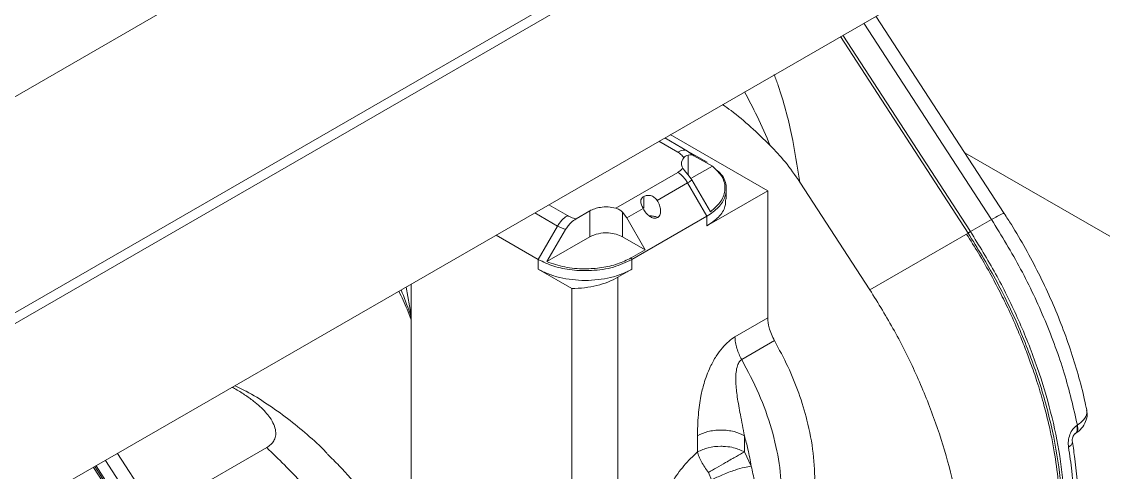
# Model space of a CAD drawing. Header units: millimetres. Extents: x 169 to 14583, y -399 to 10804.
# Drawn here: x 2799.3 to 2962.7, y 7978.8 to 8046.9 of the extents above; entities that cross this region are included whole.
import ezdxf

# ---------------------------------------------------------------- set-up
doc = ezdxf.new("R2010")
doc.units = ezdxf.units.MM
doc.header["$LTSCALE"] = 35

msp = doc.modelspace()

# ---------------------------------------------------------------- linework, layer by layer
at = {"color": 7, "linetype": 'Continuous', "lineweight": 18}
for p, q in [((4863.941, 9228.027), (2742.62, 8003.415)), ((3485.082, 8399.367), (2770.905, 7987.081)), ((3102.538, 8176.896), (2796.36, 8000.144)), ((3102.538, 8148.317), (2796.36, 7971.565)), ((2947.717, 8017.898), (2928.331, 8047.749)), ((2926.505, 8046.695), (2945.787, 8017.004)), ((2922.969, 8044.654), (2942.252, 8014.963)), ((2923.323, 8044.859), (2942.605, 8015.168)), ((2899.895, 8027.342), (2896.437, 8029.338)), ((2912.001, 8021.332), (2897.285, 8029.827)), ((2898.395, 8027.193), (2895.559, 8028.831)), ((2902.827, 8025.648), (2899.878, 8027.352)), ((2900.818, 8026.65), (2899.895, 8027.342)), ((2899.98, 8023.816), (2899.98, 8026.748)), ((2903.646, 8025.081), (2900.818, 8026.65)), ((2941.744, 8027.096), (3088.396, 7942.436)), ((2903.646, 8025.081), (2900.523, 8023.278)), ((2889.041, 8018.726), (2898.395, 8024.126)), ((2900.541, 8022.986), (2899.98, 8023.768)), ((2900.541, 8022.986), (2903.338, 8018.169)), ((2895.295, 8019.887), (2899.895, 8022.542)), ((2899.895, 8022.542), (2902.809, 8017.495)), ((2912.001, 8021.332), (2902.809, 8016.025)), ((2905.738, 8020.107), (2905.738, 8021.586)), ((2912.001, 8002.139), (2912.001, 8021.332)), ((2916.845, 8022.648), (2927.403, 8006.391)), ((2893.263, 8018.713), (2893.263, 8020.481)), ((2876.81, 8018.007), (2880.267, 8016.011)), ((2881.767, 8017.595), (2878.931, 8019.232)), ((2885.131, 8018.312), (2883.049, 8017.11)), ((2890.081, 8014.393), (2890.081, 8018.092)), ((2890.702, 8017.236), (2890.081, 8018.092)), ((2890.702, 8017.236), (2893.181, 8018.666)), ((2893.475, 8012.433), (2890.702, 8017.236)), ((2891.495, 8010.964), (2902.809, 8017.495)), ((2945.787, 8017.004), (2942.605, 8015.168)), ((2870.981, 8014.642), (2877.353, 8010.964)), ((2877.353, 8010.964), (2880.267, 8016.011)), ((2881.465, 8015.478), (2878.637, 8010.643)), ((2880.267, 8016.011), (2881.465, 8015.478)), ((2942.252, 8014.963), (2927.403, 8006.391)), ((2878.637, 8010.643), (2885.131, 8014.393)), ((2893.475, 8012.433), (2890.081, 8014.393)), ((2891.354, 8011.209), (2893.475, 8012.433)), ((2877.353, 8009.494), (2877.353, 8010.964)), ((2891.495, 8009.494), (2891.495, 8010.964)), ((2882.403, 8006.579), (2877.353, 8009.494)), ((2889.374, 8008.269), (2891.495, 8009.494)), ((2889.374, 7942.649), (2889.374, 8008.269)), ((2857.403, 8006.804), (2858.161, 8002.548)), ((2858.161, 8007.241), (2858.161, 7964.364)), ((2882.403, 7949.421), (2882.403, 8006.579)), ((2912.001, 8002.139), (2907.051, 7999.281)), ((2913.011, 7998.698), (2908.062, 7995.841)), ((2833.171, 7991.075), (2831.56, 7991.885)), ((2901.395, 7984.342), (2901.395, 7981.89)), ((2908.466, 7984.342), (2908.466, 7981.89)), ((2836.341, 7982.552), (2822.199, 7974.388)), ((2909.509, 7979.737), (2908.466, 7981.89)), ((2816.204, 7974.095), (2811.988, 7980.586)), ((2818.134, 7974.988), (2813.814, 7981.64)), ((2810.204, 7979.557), (2830.513, 7948.285)), ((2830.713, 7948.381), (2810.395, 7979.667)), ((2830.882, 7948.499), (2810.574, 7979.77)), ((2903.058, 7978.795), (2903.502, 7977.649))]:
    msp.add_line(p, q, dxfattribs=at)
at = {"color": 7, "linetype": 'Continuous', "lineweight": 18, "flags": 128}
for points in [[(2885.131, 8014.393), (2885.131, 8016.587), (2885.131, 8018.312)], [(2902.809, 8017.495), (2902.809, 8016.672), (2902.809, 8016.025)], [(2891.495, 8010.964), (2891.416, 8011.101), (2891.354, 8011.209)], [(2958.655, 7985.897), (2958.706, 7985.931), (2958.746, 7985.957)]]:
    msp.add_lwpolyline(points, dxfattribs=at)
at = {"color": 7, "linetype": 'Continuous', "lineweight": 18}
for points, knots in [([(2912.987, 8038.892), (2913.188, 8038.341), (2914.274, 8035.358), (2915.686, 8029.917), (2916.462, 8025.047), (2916.845, 8022.648)], [0, 0, 0, 0, 0.1031529, 0.5581697, 1, 1, 1, 1]), ([(2908.497, 8036.3), (2909.136, 8035.082), (2910.532, 8032.425), (2911.727, 8029.684), (2912.375, 8028.199)], [0, 0, 0, 0, 0.4582414, 1, 1, 1, 1]), ([(2912.375, 8028.199), (2910.425, 8030.081), (2908.063, 8032.36), (2905.599, 8034.079), (2905.17, 8034.379)], [0, 0, 0, 0, 0.8258927, 1, 1, 1, 1]), ([(2916.845, 8022.648), (2916.122, 8023.699), (2914.741, 8025.707), (2913.138, 8027.395), (2912.375, 8028.199)], [0, 0, 0, 0, 0.5235035, 1, 1, 1, 1]), ([(2899.307, 8026.338), (2899.184, 8026.515), (2898.964, 8026.83), (2898.569, 8027.082), (2898.395, 8027.193)], [0, 0, 0, 0, 0.5591741, 1, 1, 1, 1]), ([(2899.307, 8026.338), (2899.132, 8026.048), (2898.82, 8025.529), (2899.059, 8025.001), (2899.164, 8024.769)], [0, 0, 0, 0, 0.5592117, 1, 1, 1, 1]), ([(2899.98, 8026.748), (2899.845, 8026.706), (2899.585, 8026.626), (2899.397, 8026.431), (2899.307, 8026.338)], [0, 0, 0, 0, 0.5232405, 1, 1, 1, 1]), ([(2900.818, 8026.65), (2900.693, 8026.702), (2900.443, 8026.807), (2900.135, 8026.768), (2899.98, 8026.748)], [0, 0, 0, 0, 0.4973263, 1, 1, 1, 1]), ([(2898.395, 8024.126), (2898.566, 8024.235), (2898.871, 8024.43), (2899.074, 8024.665), (2899.164, 8024.769)], [0, 0, 0, 0, 0.5595085, 1, 1, 1, 1]), ([(2899.164, 8024.769), (2899.262, 8024.632), (2899.472, 8024.339), (2899.803, 8023.967), (2899.98, 8023.768)], [0, 0, 0, 0, 0.4649151, 1, 1, 1, 1]), ([(2902.809, 8017.495), (2903.44, 8017.928), (2904.703, 8018.793), (2905.682, 8020.427), (2905.817, 8022.214), (2905.258, 8023.738), (2904.271, 8024.478), (2903.988, 8024.691)], [0, 0, 0, 0, 0.2149501, 0.4299003, 0.6448501, 0.8978305, 1, 1, 1, 1]), ([(2903.338, 8018.169), (2903.937, 8018.688), (2905.135, 8019.725), (2905.693, 8021.593), (2905.301, 8023.474), (2904.198, 8024.545), (2903.646, 8025.081)], [0, 0, 0, 0, 0.25013425, 0.50000601, 0.74995902, 1, 1, 1, 1]), ([(2899.895, 8022.542), (2900.024, 8022.621), (2900.255, 8022.761), (2900.454, 8022.917), (2900.541, 8022.986)], [0, 0, 0, 0, 0.5599641, 1, 1, 1, 1]), ([(2893.263, 8020.481), (2893.191, 8020.433), (2893.053, 8020.34), (2892.88, 8020.11), (2892.807, 8019.83), (2892.84, 8019.509), (2892.945, 8019.142), (2893.086, 8018.857), (2893.181, 8018.666)], [0, 0, 0, 0, 0.1329927, 0.2569552, 0.4790068, 0.6095439, 0.7386855, 1, 1, 1, 1]), ([(2895.295, 8019.887), (2895.164, 8020.057), (2894.968, 8020.31), (2894.6, 8020.525), (2894.233, 8020.654), (2893.85, 8020.67), (2893.501, 8020.598), (2893.344, 8020.521), (2893.263, 8020.481)], [0, 0, 0, 0, 0.2613199, 0.3904673, 0.5210121, 0.743049, 0.8670081, 1, 1, 1, 1]), ([(2895.384, 8017.291), (2895.466, 8017.353), (2895.635, 8017.48), (2895.809, 8017.871), (2895.848, 8018.449), (2895.691, 8019.186), (2895.43, 8019.649), (2895.295, 8019.887)], [0, 0, 0, 0, 0.1231016, 0.253339, 0.4761546, 0.7303068, 1, 1, 1, 1]), ([(2902.809, 8016.025), (2903.435, 8016.458), (2904.687, 8017.324), (2905.636, 8018.779), (2905.642, 8019.727), (2905.644, 8020.11)], [0, 0, 0, 0, 0.3732555, 0.746511, 1, 1, 1, 1]), ([(2889.041, 8018.726), (2888.665, 8018.799), (2887.913, 8018.945), (2886.795, 8018.877), (2885.84, 8018.663), (2885.367, 8018.429), (2885.131, 8018.312)], [0, 0, 0, 0, 0.2797752, 0.5595497, 0.779775, 1, 1, 1, 1]), ([(2890.081, 8018.092), (2889.932, 8018.235), (2889.63, 8018.526), (2889.239, 8018.659), (2889.041, 8018.726)], [0, 0, 0, 0, 0.49467906, 1, 1, 1, 1]), ([(2893.181, 8018.666), (2893.32, 8018.431), (2893.59, 8017.972), (2894.149, 8017.469), (2894.669, 8017.213), (2895.095, 8017.169), (2895.29, 8017.251), (2895.384, 8017.291)], [0, 0, 0, 0, 0.2698412, 0.5238582, 0.746674, 0.8770171, 1, 1, 1, 1]), ([(2947.638, 8017.847), (2947.645, 8017.876), (2947.668, 8017.973), (2947.052, 8017.709), (2946.209, 8017.239), (2945.787, 8017.004)], [0, 0, 0, 0, 0.1762431, 0.5881216, 1, 1, 1, 1]), ([(2960.153, 7988.225), (2960.049, 7988.726), (2959.681, 7990.501), (2958.885, 7993.577), (2957.693, 7997.444), (2956.289, 8001.303), (2954.689, 8005.133), (2952.901, 8008.914), (2950.933, 8012.625), (2949.18, 8015.613), (2948.072, 8017.344), (2947.717, 8017.898)], [0, 0, 0, 0, 0.0501852, 0.1777317, 0.3051037, 0.4323173, 0.5594023, 0.6863935, 0.8133285, 0.9402466, 1, 1, 1, 1]), ([(2881.465, 8015.478), (2881.592, 8015.674), (2881.835, 8016.05), (2882.369, 8016.644), (2882.785, 8016.929), (2883.049, 8017.11)], [0, 0, 0, 0, 0.2841261, 0.5458567, 1, 1, 1, 1]), ([(2883.049, 8017.11), (2882.786, 8017.18), (2882.317, 8017.305), (2881.935, 8017.506), (2881.767, 8017.595)], [0, 0, 0, 0, 0.5597955, 1, 1, 1, 1]), ([(2895.409, 8017.27), (2895.401, 8017.277), (2895.287, 8017.379), (2894.9, 8017.485), (2894.454, 8017.568), (2894.202, 8017.532), (2894.142, 8017.523)], [0, 0, 0, 0, 0.031717, 0.4495142, 0.8674967, 1, 1, 1, 1]), ([(2885.131, 8014.393), (2885.541, 8014.575), (2886.361, 8014.941), (2887.837, 8015.028), (2889.138, 8014.837), (2889.767, 8014.541), (2890.081, 8014.393)], [0, 0, 0, 0, 0.2796189, 0.5592376, 0.7796185, 1, 1, 1, 1]), ([(2942.026, 8014.781), (2942.63, 8013.827), (2943.84, 8011.921), (2945.52, 8008.987), (2947.037, 8006.123), (2948.471, 8003.183), (2949.72, 8000.388), (2950.81, 7997.711), (2951.766, 7995.158), (2952.713, 7992.371), (2953.593, 7989.426), (2954.294, 7986.694), (2954.836, 7984.236), (2955.396, 7981.231), (2955.89, 7977.552), (2956.143, 7973.612), (2956.135, 7970.371), (2955.976, 7967.629), (2955.673, 7964.936), (2955.163, 7962.184), (2954.534, 7959.803), (2954.062, 7958.473), (2953.874, 7957.943)], [0, 0, 0, 0, 0.050212, 0.1003832, 0.15002, 0.1942302, 0.2463036, 0.2872844, 0.3249266, 0.370536, 0.4228028, 0.4684257, 0.5044886, 0.5442681, 0.6184167, 0.6913944, 0.7509451, 0.7947301, 0.8457998, 0.907937, 0.9633375, 1, 1, 1, 1]), ([(2942.252, 8014.963), (2943.667, 8012.664), (2946.506, 8008.052), (2949.992, 8000.726), (2952.841, 7993.303), (2954.908, 7985.909), (2956.187, 7978.693), (2956.613, 7971.816), (2956.286, 7965.349), (2955.366, 7961.584), (2954.907, 7959.707)], [0, 0, 0, 0, 0.1246792, 0.250021, 0.3753327, 0.500001, 0.6246551, 0.7499992, 0.8753346, 1, 1, 1, 1]), ([(2942.605, 8015.168), (2942.556, 8015.138), (2942.458, 8015.08), (2942.326, 8014.996), (2942.265, 8014.953), (2942.253, 8014.945)], [0, 0, 0, 0, 0.4467181, 0.8934362, 1, 1, 1, 1]), ([(2942.605, 8015.168), (2943.904, 8013.068), (2946.501, 8008.868), (2949.767, 8002.224), (2952.497, 7995.474), (2954.599, 7988.706), (2956.067, 7982.032), (2956.792, 7975.623), (2956.989, 7971.126), (2956.738, 7968.948), (2956.703, 7968.645)], [0, 0, 0, 0, 0.1396347, 0.2792693, 0.418904, 0.5585387, 0.6981734, 0.8378081, 0.9774427, 1, 1, 1, 1]), ([(2877.353, 8010.964), (2878.103, 8010.599), (2879.602, 8009.869), (2882.429, 8009.308), (2885.541, 8009.213), (2888.807, 8009.695), (2890.599, 8010.541), (2891.495, 8010.964)], [0, 0, 0, 0, 0.1867814, 0.3735629, 0.5603441, 0.780172, 1, 1, 1, 1]), ([(2891.354, 8011.209), (2890.696, 8010.883), (2889.38, 8010.232), (2886.93, 8009.674), (2884.198, 8009.478), (2881.265, 8009.731), (2879.513, 8010.339), (2878.637, 8010.643)], [0, 0, 0, 0, 0.18676, 0.3735197, 0.5602796, 0.7801398, 1, 1, 1, 1]), ([(2891.495, 8009.494), (2891.003, 8009.241), (2890.024, 8008.737), (2888.271, 8008.21), (2886.39, 8007.877), (2884.424, 8007.766), (2882.457, 8007.877), (2880.577, 8008.211), (2878.823, 8008.737), (2877.845, 8009.241), (2877.353, 8009.494)], [0, 0, 0, 0, 0.1256567, 0.2501097, 0.3745126, 0.5000076, 0.6255251, 0.7499687, 0.8744283, 1, 1, 1, 1]), ([(2882.403, 8006.579), (2883.052, 8006.603), (2884.344, 8006.653), (2886.197, 8007), (2887.924, 8007.521), (2888.889, 8008.019), (2889.374, 8008.269)], [0, 0, 0, 0, 0.251255, 0.5001388, 0.7489574, 1, 1, 1, 1]), ([(2858.161, 8002.21), (2858.085, 8002.445), (2857.634, 8003.848), (2857.092, 8005.221), (2856.641, 8006.364)], [0, 0, 0, 0, 0.1676779, 1, 1, 1, 1]), ([(2927.403, 8006.391), (2928.676, 8004.334), (2931.223, 8000.219), (2934.44, 7993.715), (2937.143, 7987.104), (2939.25, 7980.467), (2940.724, 7973.962), (2941.557, 7967.689), (2941.733, 7961.761), (2941.311, 7956.182), (2940.495, 7952.885), (2940.088, 7951.236)], [0, 0, 0, 0, 0.1119988, 0.2239976, 0.3359963, 0.4479951, 0.5599939, 0.6699954, 0.7799969, 0.8899984, 1, 1, 1, 1]), ([(2856.296, 8006.165), (2856.743, 8005.26), (2857.447, 8003.835), (2857.97, 8002.374), (2858.161, 8001.841)], [0, 0, 0, 0, 0.6350041, 1, 1, 1, 1]), ([(2913.011, 7998.698), (2912.691, 7999.358), (2912.119, 8000.537), (2912.037, 8001.649), (2912.001, 8002.139)], [0, 0, 0, 0, 0.5592574, 1, 1, 1, 1]), ([(2907.051, 7999.281), (2906.73, 7999.068), (2906.067, 7998.629), (2905.094, 7997.622), (2904.137, 7996.316), (2903.365, 7994.889), (2902.777, 7993.483), (2902.283, 7991.998), (2901.917, 7990.481), (2901.658, 7988.915), (2901.493, 7987.403), (2901.407, 7985.867), (2901.398, 7984.826), (2901.395, 7984.342)], [0, 0, 0, 0, 0.0750519, 0.1548971, 0.2414031, 0.3443143, 0.4210591, 0.4969048, 0.6129642, 0.6982704, 0.790078, 0.9023623, 1, 1, 1, 1]), ([(2908.062, 7995.841), (2907.92, 7996.107), (2907.63, 7996.655), (2907.313, 7997.53), (2907.093, 7998.431), (2907.066, 7998.996), (2907.051, 7999.281)], [0, 0, 0, 0, 0.2330974, 0.4800313, 0.7372215, 1, 1, 1, 1]), ([(2918.504, 7972.751), (2918.739, 7974.129), (2919.21, 7976.884), (2918.968, 7981.654), (2918.102, 7986.329), (2916.742, 7990.744), (2915.109, 7994.795), (2913.711, 7997.397), (2913.011, 7998.698)], [0, 0, 0, 0, 0.18662038, 0.3732407, 0.55986107, 0.70657405, 0.85328704, 1, 1, 1, 1]), ([(2908.062, 7995.841), (2907.987, 7995.789), (2907.833, 7995.681), (2907.564, 7995.314), (2907.309, 7994.63), (2907.165, 7993.583), (2907.167, 7992.064), (2907.401, 7989.993), (2907.891, 7987.306), (2908.262, 7985.393), (2908.466, 7984.342)], [0, 0, 0, 0, 0.0261817, 0.0537171, 0.1175795, 0.201906, 0.3062293, 0.4854774, 0.7172974, 1, 1, 1, 1]), ([(2831.139, 7991.642), (2831.257, 7991.582), (2831.926, 7991.239), (2833.007, 7990.552), (2834.286, 7989.645), (2835.328, 7988.764), (2836.164, 7987.927), (2836.89, 7987.024), (2837.451, 7986.064), (2837.732, 7985.111), (2837.72, 7984.386), (2837.577, 7983.886), (2837.369, 7983.463), (2837.005, 7982.992), (2836.56, 7982.697), (2836.341, 7982.552)], [0, 0, 0, 0, 0.0261212, 0.1481884, 0.2653726, 0.3617182, 0.4537788, 0.5422964, 0.6473101, 0.743308, 0.8187445, 0.8540829, 0.8882639, 0.9450535, 1, 1, 1, 1]), ([(2845.498, 7981.651), (2845.43, 7981.723), (2844.461, 7982.744), (2842.467, 7984.527), (2839.518, 7986.976), (2836.423, 7989.137), (2834.301, 7990.508), (2833.189, 7991.066), (2833.171, 7991.075)], [0, 0, 0, 0, 0.0183326, 0.2602125, 0.503826, 0.7491831, 0.9959863, 1, 1, 1, 1]), ([(2958.469, 7984.658), (2958.795, 7984.911), (2959.46, 7985.429), (2960.05, 7986.472), (2960.29, 7987.42), (2960.165, 7987.964), (2960.122, 7988.151)], [0, 0, 0, 0, 0.2732099, 0.5584383, 0.84742, 1, 1, 1, 1]), ([(2958.746, 7985.957), (2959.089, 7986.218), (2959.819, 7986.775), (2960.219, 7987.591), (2960.17, 7988.064), (2960.153, 7988.225)], [0, 0, 0, 0, 0.3678238, 0.7853047, 1, 1, 1, 1]), ([(2901.395, 7984.342), (2901.887, 7984.571), (2902.643, 7984.924), (2903.907, 7985.145), (2904.93, 7985.209), (2905.953, 7985.145), (2907.217, 7984.924), (2907.974, 7984.571), (2908.466, 7984.342)], [0, 0, 0, 0, 0.2394559, 0.3683593, 0.4999985, 0.6316379, 0.760542, 1, 1, 1, 1]), ([(2957.407, 7982.594), (2957.382, 7982.909), (2957.332, 7983.536), (2957.583, 7984.52), (2958.027, 7985.38), (2958.448, 7985.727), (2958.655, 7985.897)], [0, 0, 0, 0, 0.2613229, 0.518293, 0.763818, 1, 1, 1, 1]), ([(2958.655, 7985.897), (2958.686, 7985.723), (2958.751, 7985.358), (2958.678, 7984.916), (2958.516, 7984.749), (2958.443, 7984.674)], [0, 0, 0, 0, 0.3331432, 0.6991735, 1, 1, 1, 1]), ([(2958.746, 7985.957), (2958.777, 7985.783), (2958.842, 7985.418), (2958.77, 7984.975), (2958.608, 7984.809), (2958.535, 7984.734)], [0, 0, 0, 0, 0.33311026, 0.69911333, 1, 1, 1, 1]), ([(2909.509, 7979.737), (2909.359, 7980.587), (2909.09, 7982.104), (2908.656, 7983.658), (2908.466, 7984.342)], [0, 0, 0, 0, 0.5598663, 1, 1, 1, 1]), ([(2957.996, 7983.384), (2957.984, 7983.516), (2957.96, 7983.771), (2958.036, 7984.134), (2958.168, 7984.423), (2958.31, 7984.542), (2958.378, 7984.599)], [0, 0, 0, 0, 0.2845595, 0.5483371, 0.7845154, 1, 1, 1, 1]), ([(2958.535, 7984.734), (2958.519, 7984.708), (2958.483, 7984.648), (2958.411, 7984.642), (2958.369, 7984.639)], [0, 0, 0, 0, 0.4223076, 1, 1, 1, 1]), ([(2958.443, 7984.674), (2958.43, 7984.646), (2958.414, 7984.611), (2958.379, 7984.604), (2958.373, 7984.603)], [0, 0, 0, 0, 0.8213195, 1, 1, 1, 1]), ([(2901.395, 7981.89), (2900.695, 7981.222), (2899.295, 7979.887), (2897.484, 7977.333), (2895.957, 7974.402), (2894.863, 7971.158), (2894.711, 7969.073), (2894.635, 7968.03)], [0, 0, 0, 0, 0.1867343, 0.3735144, 0.5602351, 0.7801311, 1, 1, 1, 1]), ([(2908.466, 7981.89), (2907.951, 7982.128), (2907.106, 7982.518), (2905.817, 7982.706), (2904.52, 7982.763), (2902.94, 7982.599), (2901.91, 7982.126), (2901.395, 7981.89)], [0, 0, 0, 0, 0.24972128, 0.40992358, 0.50055744, 0.75027872, 1, 1, 1, 1]), ([(2908.466, 7981.89), (2908.095, 7981.679), (2907.331, 7981.245), (2905.78, 7980.358), (2904.29, 7979.504), (2903.46, 7979.026), (2903.058, 7978.795)], [0, 0, 0, 0, 0.2731412, 0.5629415, 0.7883841, 1, 1, 1, 1]), ([(2957.407, 7982.594), (2957.593, 7982.723), (2957.97, 7982.984), (2957.982, 7983.258), (2957.988, 7983.396)], [0, 0, 0, 0, 0.4940527, 1, 1, 1, 1]), ([(2958.232, 7974.494), (2958.153, 7975.974), (2958.011, 7978.617), (2957.592, 7981.379), (2957.407, 7982.594)], [0, 0, 0, 0, 0.5599651, 1, 1, 1, 1]), ([(2958.818, 7975.313), (2958.79, 7975.94), (2958.709, 7977.758), (2958.448, 7980.448), (2958.127, 7982.537), (2957.997, 7983.381)], [0, 0, 0, 0, 0.2393099, 0.6925388, 1, 1, 1, 1]), ([(2845.546, 7981.526), (2846.129, 7980.956), (2847.895, 7979.23), (2850.653, 7975.963), (2853.768, 7971.799), (2856.59, 7967.37), (2859.109, 7962.757), (2861.275, 7957.999), (2863.098, 7953.163), (2863.982, 7949.947), (2864.423, 7948.339)], [0, 0, 0, 0, 0.0662216, 0.200495, 0.3330945, 0.4659562, 0.598796, 0.7314003, 0.8657053, 1, 1, 1, 1]), ([(2903.502, 7977.649), (2904.047, 7977.917), (2905.174, 7978.471), (2906.969, 7979.134), (2908.48, 7979.573), (2909.173, 7979.684), (2909.509, 7979.737)], [0, 0, 0, 0, 0.27205776, 0.56196774, 0.78794152, 1, 1, 1, 1]), ([(2910.16, 7975.056), (2910.124, 7975.831), (2910.055, 7977.336), (2909.687, 7978.954), (2909.509, 7979.737)], [0, 0, 0, 0, 0.5154343, 1, 1, 1, 1])]:
    msp.add_open_spline(points, degree=3, knots=knots, dxfattribs=at)
for points in [[(2898.395, 8027.193), (2898.534, 8027.264), (2898.811, 8027.407), (2899.211, 8027.491), (2899.583, 8027.483), (2899.791, 8027.389), (2899.895, 8027.342)], [(2898.395, 8024.126), (2898.534, 8024.037), (2898.811, 8023.858), (2899.211, 8023.481), (2899.583, 8023.043), (2899.791, 8022.709), (2899.895, 8022.542)], [(2880.267, 8016.011), (2880.371, 8016.178), (2880.578, 8016.512), (2880.951, 8016.949), (2881.351, 8017.327), (2881.628, 8017.505), (2881.767, 8017.595)], [(2945.787, 8017.004), (2947.302, 8014.535), (2950.332, 8009.597), (2953.978, 8001.748), (2956.929, 7993.79), (2958.141, 7988.568), (2958.746, 7985.957)], [(2914.123, 7975.198), (2914.046, 7976.825), (2913.894, 7980.08), (2912.656, 7985.354), (2910.776, 7990.696), (2908.967, 7994.126), (2908.062, 7995.841)], [(2836.341, 7982.552), (2838.136, 7980.805), (2841.727, 7977.31), (2846.65, 7971.108), (2851.069, 7964.398), (2854.847, 7957.276), (2857.897, 7949.945), (2860.116, 7942.599), (2861.532, 7935.384), (2861.708, 7930.903), (2861.797, 7928.663)], [(2901.395, 7981.89), (2901.464, 7981.652), (2901.603, 7981.175), (2901.981, 7980.387), (2902.46, 7979.581), (2902.859, 7979.057), (2903.058, 7978.795)]]:
    msp.add_open_spline(points, degree=3, dxfattribs=at)

doc.saveas('drawing.dxf')
